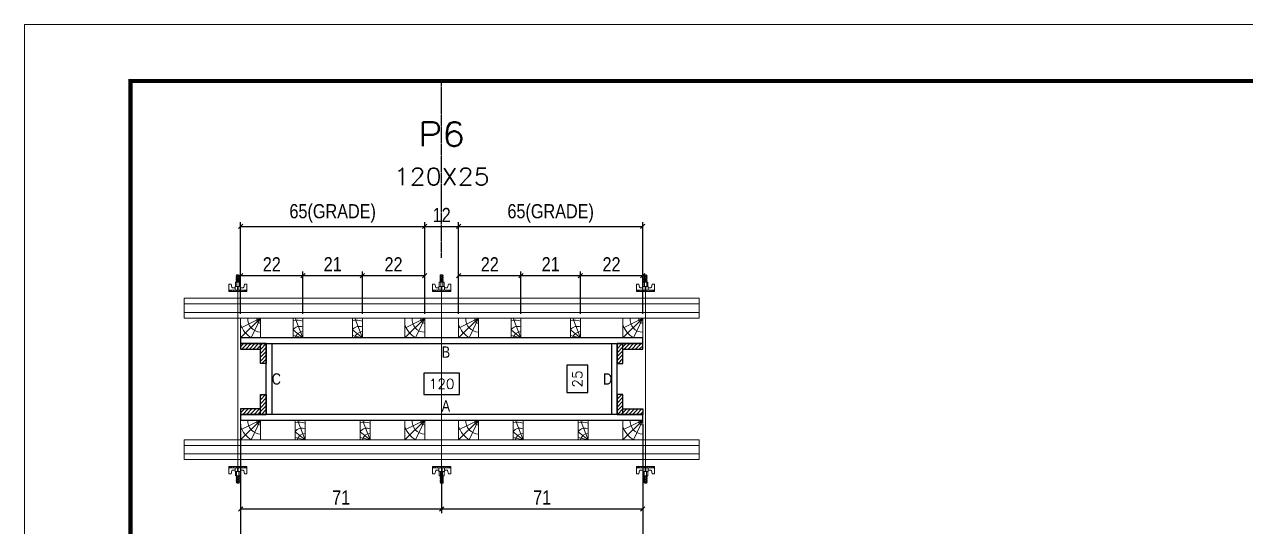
# Model space of a CAD drawing. Header units: millimetres. Extents: x 1945 to 8225, y 304 to 15137.
# Drawn here: x 3550 to 4412, y 12485 to 12840 of the extents above; entities that cross this region are included whole.
import ezdxf
from ezdxf.enums import TextEntityAlignment as Align

# ---------------------------------------------------------------- set-up
doc = ezdxf.new("R2010")
doc.units = ezdxf.units.MM
doc.linetypes.add('DASHED', pattern=[0.75, 0.5, -0.25])
doc.linetypes.add('HIDDEN', pattern=[0.375, 0.25, -0.125])
for name, color, linetype in [('COTA', 241, 'Continuous'), ('NOMENCLATURA', 7, 'Continuous'), ('Painéis', 200, 'Continuous'), ('PONTALETE', 7, 'Continuous'), ('SARRAFO', 251, 'Continuous'), ('Texto de Titulo', 7, 'Continuous'), ('Texto Qtd Sarr', 242, 'Continuous')]:
    doc.layers.add(name, color=color, linetype=linetype)
for name, color, linetype, lineweight in [('Folhas', 255, 'Continuous', 9), ('Hachura', 251, 'Continuous', 9), ('Madeira', 126, 'Continuous', 18), ('Perfil Metálico', 224, 'Continuous', 18), ('SARRAFO DE PRESSAO', 251, 'DASHED', 9), ('Texto Seção', 7, 'Continuous', 15)]:
    doc.layers.add(name, color=color, linetype=linetype, lineweight=lineweight)
doc.styles.add('COTA TECNICA 2X', font='techl___.ttf', dxfattribs={"height": 10})
doc.styles.add('ROMANS', font='romans.shx')
doc.styles.get("Standard").update_dxf_attribs({"font": 'arial.ttf'})
doc.dimstyles.new('cotax2', dxfattribs={"dimtxt": 10, "dimasz": 3, "dimexe": 3, "dimexo": 3, "dimgap": 3, "dimtad": 1, "dimdec": 1, "dimlfac": 0.5, "dimzin": 12, "dimdsep": 46, "dimtxsty": 'COTA TECNICA 2X', "dimblk1": 'OBLIQUE', "dimblk2": 'OBLIQUE', "dimsah": 1, "dimcen": 0.9, "dimclrd": 256, "dimclre": 256, "dimclrt": 256, "dimadec": 1, "dimazin": 3, "dimtfac": 1, "dimtdec": 1, "dimtmove": 2, "dimatfit": 3, "dimfxl": 1, "dimtolj": 1, "dimtzin": 12, "dimarcsym": 0})
doc.dimstyles.new('SECÇÃO 2', dxfattribs={"dimtxt": 7, "dimasz": 6, "dimexe": 0.18, "dimexo": 2, "dimgap": -4, "dimtad": 3, "dimdec": 1, "dimlfac": 0.5, "dimzin": 12, "dimdsep": 46, "dimtxsty": 'ROMANS', "dimblk": 'ARCHTICK', "dimcen": 0.09, "dimse1": 1, "dimse2": 1, "dimsd1": 1, "dimsd2": 1, "dimclrd": 180, "dimclre": 5, "dimclrt": 1, "dimadec": 0, "dimazin": 3, "dimtfac": 1, "dimtdec": 1, "dimtofl": 0, "dimtmove": 0, "dimatfit": 3, "dimldrblk": 'ARCHTICK', "dimfxl": 1, "dimtolj": 1, "dimtzin": 0, "dimarcsym": 0})
pattern_1 = [(46, (3804.5105, 12424.4742), (-1.370342, 1.323324), [])]

# ---------------------------------------------------------------- blocks, each defined once
blk = doc.blocks.new('9999999999')
at = {"layer": 'Folhas'}
blk.add_lwpolyline([(98138.98, 34190.21), (99623.98, 34190.21), (99623.98, 35240.21), (98138.98, 35240.21)], close=True, dxfattribs=at)
at = {"layer": 'Folhas', "color": 30, "const_width": 3}
blk.add_lwpolyline([(98213.98, 34230.21), (99583.98, 34230.21), (99583.98, 35200.21), (98213.98, 35200.21)], close=True, dxfattribs=at)
blk = doc.blocks.new('_Oblique')
at = {"color": 0, "linetype": 'ByBlock', "lineweight": -2}
blk.add_line((-0.5, -0.5), (0.5, 0.5), dxfattribs=at)
blk = doc.blocks.new('*D1659')
at = {"layer": 'COTA', "linetype": 'Continuous', "lineweight": -2, "ltscale": 30, "transparency": 16777216}
for p, q in [((3702.51, 12557.47), (3702.51, 12461.47)), ((3986.51, 12557.47), (3986.51, 12461.47)), ((3702.51, 12464.47), (3986.51, 12464.47))]:
    blk.add_line(p, q, dxfattribs=at)
at = {"layer": 'Defpoints', "color": 0, "linetype": 'Continuous', "ltscale": 30, "transparency": 16777216}
for p in [(3702.51, 12560.47), (3986.51, 12560.47), (3986.51, 12464.47)]:
    blk.add_point(p, dxfattribs=at)
at = {"layer": 'COTA', "linetype": 'Continuous', "lineweight": -2, "ltscale": 30, "transparency": 16777216, "xscale": 3, "yscale": 3, "zscale": 3, "rotation": 180}
blk.add_blockref('_Oblique', (3702.51, 12464.47), dxfattribs=at)
at = {"layer": 'COTA', "linetype": 'Continuous', "lineweight": -2, "ltscale": 30, "transparency": 16777216, "xscale": 3, "yscale": 3, "zscale": 3}
blk.add_blockref('_Oblique', (3986.51, 12464.47), dxfattribs=at)
at = {"layer": 'COTA', "linetype": 'Continuous', "ltscale": 30, "transparency": 16777216, "insert": (3844.51, 12472.55), "char_height": 10, "attachment_point": 5, "style": 'COTA TECNICA 2X'}
blk.add_mtext('\\A1;142', dxfattribs=at)
blk = doc.blocks.new('*D1660')
at = {"layer": 'COTA', "color": 180, "lineweight": -2, "transparency": 16777216}
for p, q in [((3857.01, 12593.47), (3832.01, 12593.47)), ((3832.01, 12593.47), (3832.01, 12578.47)), ((3857.01, 12578.47), (3857.01, 12593.47)), ((3832.01, 12578.47), (3857.01, 12578.47))]:
    blk.add_line(p, q, dxfattribs=at)
at = {"layer": 'Defpoints', "color": 0, "transparency": 16777216}
for p in [(3964.51, 12574.47), (3724.51, 12564.47), (3964.51, 12564.47)]:
    blk.add_point(p, dxfattribs=at)
at = {"layer": 'COTA', "color": 1, "transparency": 16777216, "insert": (3844.51, 12585.97), "char_height": 7, "attachment_point": 5, "style": 'ROMANS'}
blk.add_mtext('\\A1;120', dxfattribs=at)
blk = doc.blocks.new('_ArchTick')
at = {"color": 0, "linetype": 'ByBlock', "const_width": 0.15}
blk.add_lwpolyline([(-0.5, -0.5), (0.5, 0.5)], dxfattribs=at)
blk = doc.blocks.new('B1A.E')
at = {"layer": 'Madeira', "linetype": 'ByBlock', "ltscale": 0.05}
for p, q in [((0, 7), (0, 0)), ((0, 7), (0, 0)), ((7, 7), (7, 0)), ((7, 7), (7, 0))]:
    blk.add_line(p, q, dxfattribs=at)
at = {"layer": 'Madeira', "ltscale": 0.05}
for p, q in [((0, 7), (7, 7)), ((7, 7), (0, 0)), ((7, 7), (0, 3.5)), ((7, 7), (3.77, 0)), ((7, 0), (0, 0))]:
    blk.add_line(p, q, dxfattribs=at)
for centre, radius, start, end in [((7.54, 7), 7.87, 196.5528, 242.8845), ((7.08, 6.57), 4.53, 174.4861, 268.9531), ((7.09, 6.61), 1.41, 163.7819, 266.2825)]:
    blk.add_arc(centre, radius, start, end, dxfattribs=at)
blk = doc.blocks.new('B1A.D')
at = {"layer": 'COTA', "linetype": 'ByBlock'}
blk.add_blockref('B1A.E', (-7, 0), dxfattribs=at)
blk = doc.blocks.new('MEIO PONTALETE')
at = {"layer": 'Madeira'}
for q in [(2.71, 7), (3.5, 2.88), (3.5, 0.87)]:
    blk.add_line((0, 0), q, dxfattribs=at)
blk.add_lwpolyline([(0, 0), (3.5, 0), (3.5, 7), (0, 7)], close=True, dxfattribs=at)
for centre, radius, start, end in [((2.04, 0.06), 6.23, 76.4499, 109.0913), ((1.09, 0.9), 3.19, 40.9063, 109.9847), ((-0.21, -0.78), 3.09, 14.6322, 86.0383)]:
    blk.add_arc(centre, radius, start, end, dxfattribs=at)
blk = doc.blocks.new('BLOCK 2')
at = {"layer": 'PONTALETE', "color": 1, "xscale": -2, "yscale": 2, "zscale": 2}
blk.add_blockref('MEIO PONTALETE', (131231.05, 34113.97), dxfattribs=at)
blk = doc.blocks.new('A2')
at = {"layer": 'COTA', "linetype": 'ByBlock'}
blk.add_blockref('BLOCK 2', (-131205.24, -34118.58), dxfattribs=at)
blk = doc.blocks.new('B2A')
at = {"layer": 'COTA', "linetype": 'ByBlock', "xscale": 10, "yscale": 10, "zscale": 10}
blk.add_blockref('A2', (-188.1, 46), dxfattribs=at)
blk = doc.blocks.new('B2A.E')
at = {"layer": 'COTA', "linetype": 'ByBlock', "xscale": 0.05000874370170691, "yscale": 0.05000874370170691, "zscale": 0.05000874370170691}
blk.add_blockref('B2A', (0, 0), dxfattribs=at)
blk = doc.blocks.new('B1B.E')
at = {"layer": 'Madeira', "linetype": 'ByBlock', "ltscale": 0.05}
for p, q in [((0, 0), (0, -7)), ((0, 0), (0, -7)), ((7, 0), (7, -7)), ((7, 0), (7, -7))]:
    blk.add_line(p, q, dxfattribs=at)
at = {"layer": 'Madeira', "ltscale": 0.05}
for p, q in [((0, 0), (7, 0)), ((7, 0), (0, -7)), ((7, 0), (0, -3.5)), ((7, 0), (3.77, -7)), ((7, -7), (0, -7))]:
    blk.add_line(p, q, dxfattribs=at)
for centre, radius, start, end in [((7.08, -0.43), 4.53, 174.4861, 268.9531), ((7.09, -0.39), 1.41, 163.7819, 266.2825), ((7.54, 0), 7.87, 196.5528, 242.8845)]:
    blk.add_arc(centre, radius, start, end, dxfattribs=at)
blk = doc.blocks.new('B1B.D')
at = {"layer": 'Madeira', "linetype": 'ByBlock', "ltscale": 0.05}
for p, q in [((-7, 0), (-7, -7)), ((-7, 0), (-7, -7)), ((0, 0), (0, -7)), ((0, 0), (0, -7))]:
    blk.add_line(p, q, dxfattribs=at)
at = {"layer": 'Madeira', "ltscale": 0.05}
for p, q in [((-7, 0), (0, 0)), ((0, 0), (-7, -7)), ((0, 0), (-7, -3.5)), ((0, 0), (-3.23, -7)), ((0, -7), (-7, -7))]:
    blk.add_line(p, q, dxfattribs=at)
for centre, radius, start, end in [((0.54, 0), 7.87, 196.5528, 242.8845), ((0.08, -0.44), 4.53, 174.4861, 268.9531), ((0.09, -0.39), 1.41, 163.7819, 266.2825)]:
    blk.add_arc(centre, radius, start, end, dxfattribs=at)
blk = doc.blocks.new('*D1661')
at = {"layer": 'COTA', "linetype": 'Continuous', "lineweight": -2, "ltscale": 30, "transparency": 16777216}
for p, q in [((3702.51, 12640.27), (3702.51, 12700.27)), ((3832.51, 12640.27), (3832.51, 12700.27)), ((3702.51, 12697.27), (3832.51, 12697.27))]:
    blk.add_line(p, q, dxfattribs=at)
at = {"layer": 'Defpoints', "color": 0, "linetype": 'Continuous', "ltscale": 30, "transparency": 16777216}
for p in [(3832.51, 12697.27), (3702.51, 12637.27), (3832.51, 12637.27)]:
    blk.add_point(p, dxfattribs=at)
at = {"layer": 'COTA', "linetype": 'Continuous', "lineweight": -2, "ltscale": 30, "transparency": 16777216, "xscale": 3, "yscale": 3, "zscale": 3, "rotation": 180}
blk.add_blockref('_Oblique', (3702.51, 12697.27), dxfattribs=at)
at = {"layer": 'COTA', "linetype": 'Continuous', "lineweight": -2, "ltscale": 30, "transparency": 16777216, "xscale": 3, "yscale": 3, "zscale": 3}
blk.add_blockref('_Oblique', (3832.51, 12697.27), dxfattribs=at)
at = {"layer": 'COTA', "linetype": 'Continuous', "ltscale": 30, "transparency": 16777216, "insert": (3767.51, 12706.49), "char_height": 10, "attachment_point": 5, "style": 'COTA TECNICA 2X'}
blk.add_mtext('\\A1;65(GRADE)', dxfattribs=at)
blk = doc.blocks.new('B2B.E')
at = {"layer": 'COTA', "linetype": 'ByBlock'}
blk.add_blockref('B2A.E', (0, -7), dxfattribs=at)
blk = doc.blocks.new('*D1662')
at = {"layer": 'COTA', "linetype": 'Continuous', "lineweight": -2, "ltscale": 30, "transparency": 16777216}
for p, q in [((3702.51, 12635.47), (3702.51, 12665.47)), ((3746.51, 12635.47), (3746.51, 12665.47)), ((3702.51, 12662.47), (3746.51, 12662.47))]:
    blk.add_line(p, q, dxfattribs=at)
at = {"layer": 'Defpoints', "color": 0, "linetype": 'Continuous', "ltscale": 30, "transparency": 16777216}
for p in [(3746.51, 12662.47), (3702.51, 12632.47), (3746.51, 12632.47)]:
    blk.add_point(p, dxfattribs=at)
at = {"layer": 'COTA', "linetype": 'Continuous', "lineweight": -2, "ltscale": 30, "transparency": 16777216, "xscale": 3, "yscale": 3, "zscale": 3, "rotation": 180}
blk.add_blockref('_Oblique', (3702.51, 12662.47), dxfattribs=at)
at = {"layer": 'COTA', "linetype": 'Continuous', "lineweight": -2, "ltscale": 30, "transparency": 16777216, "xscale": 3, "yscale": 3, "zscale": 3}
blk.add_blockref('_Oblique', (3746.51, 12662.47), dxfattribs=at)
at = {"layer": 'COTA', "linetype": 'Continuous', "ltscale": 30, "transparency": 16777216, "insert": (3724.51, 12670.47), "char_height": 10, "attachment_point": 5, "style": 'COTA TECNICA 2X'}
blk.add_mtext('\\A1;22', dxfattribs=at)
blk = doc.blocks.new('*D1663')
at = {"layer": 'COTA', "linetype": 'Continuous', "lineweight": -2, "ltscale": 30, "transparency": 16777216}
for p, q in [((3746.51, 12635.47), (3746.51, 12665.47)), ((3788.51, 12635.47), (3788.51, 12665.47)), ((3746.51, 12662.47), (3788.51, 12662.47))]:
    blk.add_line(p, q, dxfattribs=at)
at = {"layer": 'Defpoints', "color": 0, "linetype": 'Continuous', "ltscale": 30, "transparency": 16777216}
for p in [(3788.51, 12662.47), (3746.51, 12632.47), (3788.51, 12632.47)]:
    blk.add_point(p, dxfattribs=at)
at = {"layer": 'COTA', "linetype": 'Continuous', "lineweight": -2, "ltscale": 30, "transparency": 16777216, "xscale": 3, "yscale": 3, "zscale": 3, "rotation": 180}
blk.add_blockref('_Oblique', (3746.51, 12662.47), dxfattribs=at)
at = {"layer": 'COTA', "linetype": 'Continuous', "lineweight": -2, "ltscale": 30, "transparency": 16777216, "xscale": 3, "yscale": 3, "zscale": 3}
blk.add_blockref('_Oblique', (3788.51, 12662.47), dxfattribs=at)
at = {"layer": 'COTA', "linetype": 'Continuous', "ltscale": 30, "transparency": 16777216, "insert": (3767.51, 12670.53), "char_height": 10, "attachment_point": 5, "style": 'COTA TECNICA 2X'}
blk.add_mtext('\\A1;21', dxfattribs=at)
blk = doc.blocks.new('*D1664')
at = {"layer": 'COTA', "linetype": 'Continuous', "lineweight": -2, "ltscale": 30, "transparency": 16777216}
for p, q in [((3788.51, 12635.47), (3788.51, 12665.47)), ((3832.51, 12635.47), (3832.51, 12665.47)), ((3788.51, 12662.47), (3832.51, 12662.47))]:
    blk.add_line(p, q, dxfattribs=at)
at = {"layer": 'Defpoints', "color": 0, "linetype": 'Continuous', "ltscale": 30, "transparency": 16777216}
for p in [(3832.51, 12662.47), (3788.51, 12632.47), (3832.51, 12632.47)]:
    blk.add_point(p, dxfattribs=at)
at = {"layer": 'COTA', "linetype": 'Continuous', "lineweight": -2, "ltscale": 30, "transparency": 16777216, "xscale": 3, "yscale": 3, "zscale": 3, "rotation": 180}
blk.add_blockref('_Oblique', (3788.51, 12662.47), dxfattribs=at)
at = {"layer": 'COTA', "linetype": 'Continuous', "lineweight": -2, "ltscale": 30, "transparency": 16777216, "xscale": 3, "yscale": 3, "zscale": 3}
blk.add_blockref('_Oblique', (3832.51, 12662.47), dxfattribs=at)
at = {"layer": 'COTA', "linetype": 'Continuous', "ltscale": 30, "transparency": 16777216, "insert": (3810.51, 12670.47), "char_height": 10, "attachment_point": 5, "style": 'COTA TECNICA 2X'}
blk.add_mtext('\\A1;22', dxfattribs=at)
blk = doc.blocks.new('*D1665')
at = {"layer": 'COTA', "linetype": 'Continuous', "lineweight": -2, "ltscale": 30, "transparency": 16777216}
for p, q in [((3832.51, 12640.27), (3832.51, 12700.27)), ((3856.51, 12640.27), (3856.51, 12700.27)), ((3832.51, 12697.27), (3856.51, 12697.27))]:
    blk.add_line(p, q, dxfattribs=at)
at = {"layer": 'Defpoints', "color": 0, "linetype": 'Continuous', "ltscale": 30, "transparency": 16777216}
for p in [(3856.51, 12697.27), (3832.51, 12637.27), (3856.51, 12637.27)]:
    blk.add_point(p, dxfattribs=at)
at = {"layer": 'COTA', "linetype": 'Continuous', "lineweight": -2, "ltscale": 30, "transparency": 16777216, "xscale": 3, "yscale": 3, "zscale": 3, "rotation": 180}
blk.add_blockref('_Oblique', (3832.51, 12697.27), dxfattribs=at)
at = {"layer": 'COTA', "linetype": 'Continuous', "lineweight": -2, "ltscale": 30, "transparency": 16777216, "xscale": 3, "yscale": 3, "zscale": 3}
blk.add_blockref('_Oblique', (3856.51, 12697.27), dxfattribs=at)
at = {"layer": 'COTA', "linetype": 'Continuous', "ltscale": 30, "transparency": 16777216, "insert": (3844.51, 12705.33), "char_height": 10, "attachment_point": 5, "style": 'COTA TECNICA 2X'}
blk.add_mtext('\\A1;12', dxfattribs=at)
blk = doc.blocks.new('*D1666')
at = {"layer": 'COTA', "linetype": 'Continuous', "lineweight": -2, "ltscale": 30, "transparency": 16777216}
for p, q in [((3856.51, 12640.27), (3856.51, 12700.27)), ((3986.51, 12640.27), (3986.51, 12700.27)), ((3856.51, 12697.27), (3986.51, 12697.27))]:
    blk.add_line(p, q, dxfattribs=at)
at = {"layer": 'Defpoints', "color": 0, "linetype": 'Continuous', "ltscale": 30, "transparency": 16777216}
for p in [(3986.51, 12697.27), (3856.51, 12637.27), (3986.51, 12637.27)]:
    blk.add_point(p, dxfattribs=at)
at = {"layer": 'COTA', "linetype": 'Continuous', "lineweight": -2, "ltscale": 30, "transparency": 16777216, "xscale": 3, "yscale": 3, "zscale": 3, "rotation": 180}
blk.add_blockref('_Oblique', (3856.51, 12697.27), dxfattribs=at)
at = {"layer": 'COTA', "linetype": 'Continuous', "lineweight": -2, "ltscale": 30, "transparency": 16777216, "xscale": 3, "yscale": 3, "zscale": 3}
blk.add_blockref('_Oblique', (3986.51, 12697.27), dxfattribs=at)
at = {"layer": 'COTA', "linetype": 'Continuous', "ltscale": 30, "transparency": 16777216, "insert": (3921.51, 12706.49), "char_height": 10, "attachment_point": 5, "style": 'COTA TECNICA 2X'}
blk.add_mtext('\\A1;65(GRADE)', dxfattribs=at)
blk = doc.blocks.new('*D1667')
at = {"layer": 'COTA', "linetype": 'Continuous', "lineweight": -2, "ltscale": 30, "transparency": 16777216}
for p, q in [((3856.51, 12635.47), (3856.51, 12665.47)), ((3900.51, 12635.47), (3900.51, 12665.47)), ((3856.51, 12662.47), (3900.51, 12662.47))]:
    blk.add_line(p, q, dxfattribs=at)
at = {"layer": 'Defpoints', "color": 0, "linetype": 'Continuous', "ltscale": 30, "transparency": 16777216}
for p in [(3900.51, 12662.47), (3856.51, 12632.47), (3900.51, 12632.47)]:
    blk.add_point(p, dxfattribs=at)
at = {"layer": 'COTA', "linetype": 'Continuous', "lineweight": -2, "ltscale": 30, "transparency": 16777216, "xscale": 3, "yscale": 3, "zscale": 3, "rotation": 180}
blk.add_blockref('_Oblique', (3856.51, 12662.47), dxfattribs=at)
at = {"layer": 'COTA', "linetype": 'Continuous', "lineweight": -2, "ltscale": 30, "transparency": 16777216, "xscale": 3, "yscale": 3, "zscale": 3}
blk.add_blockref('_Oblique', (3900.51, 12662.47), dxfattribs=at)
at = {"layer": 'COTA', "linetype": 'Continuous', "ltscale": 30, "transparency": 16777216, "insert": (3878.51, 12670.47), "char_height": 10, "attachment_point": 5, "style": 'COTA TECNICA 2X'}
blk.add_mtext('\\A1;22', dxfattribs=at)
blk = doc.blocks.new('*D1668')
at = {"layer": 'COTA', "linetype": 'Continuous', "lineweight": -2, "ltscale": 30, "transparency": 16777216}
for p, q in [((3900.51, 12635.47), (3900.51, 12665.47)), ((3942.51, 12635.47), (3942.51, 12665.47)), ((3900.51, 12662.47), (3942.51, 12662.47))]:
    blk.add_line(p, q, dxfattribs=at)
at = {"layer": 'Defpoints', "color": 0, "linetype": 'Continuous', "ltscale": 30, "transparency": 16777216}
for p in [(3942.51, 12662.47), (3900.51, 12632.47), (3942.51, 12632.47)]:
    blk.add_point(p, dxfattribs=at)
at = {"layer": 'COTA', "linetype": 'Continuous', "lineweight": -2, "ltscale": 30, "transparency": 16777216, "xscale": 3, "yscale": 3, "zscale": 3, "rotation": 180}
blk.add_blockref('_Oblique', (3900.51, 12662.47), dxfattribs=at)
at = {"layer": 'COTA', "linetype": 'Continuous', "lineweight": -2, "ltscale": 30, "transparency": 16777216, "xscale": 3, "yscale": 3, "zscale": 3}
blk.add_blockref('_Oblique', (3942.51, 12662.47), dxfattribs=at)
at = {"layer": 'COTA', "linetype": 'Continuous', "ltscale": 30, "transparency": 16777216, "insert": (3921.51, 12670.53), "char_height": 10, "attachment_point": 5, "style": 'COTA TECNICA 2X'}
blk.add_mtext('\\A1;21', dxfattribs=at)
blk = doc.blocks.new('*D1669')
at = {"layer": 'COTA', "linetype": 'Continuous', "lineweight": -2, "ltscale": 30, "transparency": 16777216}
for p, q in [((3942.51, 12635.47), (3942.51, 12665.47)), ((3986.51, 12635.47), (3986.51, 12665.47)), ((3942.51, 12662.47), (3986.51, 12662.47))]:
    blk.add_line(p, q, dxfattribs=at)
at = {"layer": 'Defpoints', "color": 0, "linetype": 'Continuous', "ltscale": 30, "transparency": 16777216}
for p in [(3986.51, 12662.47), (3942.51, 12632.47), (3986.51, 12632.47)]:
    blk.add_point(p, dxfattribs=at)
at = {"layer": 'COTA', "linetype": 'Continuous', "lineweight": -2, "ltscale": 30, "transparency": 16777216, "xscale": 3, "yscale": 3, "zscale": 3, "rotation": 180}
blk.add_blockref('_Oblique', (3942.51, 12662.47), dxfattribs=at)
at = {"layer": 'COTA', "linetype": 'Continuous', "lineweight": -2, "ltscale": 30, "transparency": 16777216, "xscale": 3, "yscale": 3, "zscale": 3}
blk.add_blockref('_Oblique', (3986.51, 12662.47), dxfattribs=at)
at = {"layer": 'COTA', "linetype": 'Continuous', "ltscale": 30, "transparency": 16777216, "insert": (3964.51, 12670.47), "char_height": 10, "attachment_point": 5, "style": 'COTA TECNICA 2X'}
blk.add_mtext('\\A1;22', dxfattribs=at)
blk = doc.blocks.new('C')
at = {"layer": 'Hachura', "color": 0}
for p, q in [((0, 3.22), (0, -3.22)), ((0.45, 3.22), (0, 3.22)), ((0.46, 3.16), (0, 3.16)), ((0.46, 3.05), (0, 3.05)), ((0.46, 2.88), (0, 2.88)), ((0, 2.75), (0, -1.16)), ((0.46, 2.65), (0, 2.65)), ((0.46, 2.23), (0, 2.23)), ((0.46, 1.51), (0, 1.51)), ((0.39, 0.49), (0.17, 0.49)), ((0.45, -3.23), (0.45, 3.22)), ((0.45, 3.22), (2.58, 3.22)), ((1.74, 0.97), (0.45, 0.97)), ((1.45, 0.1), (0.45, 0.1)), ((1.35, 1.94), (1.35, 0.96)), ((2.58, 2.39), (1.47, 2.09)), ((1.74, -0.97), (1.74, 0.97)), ((1.74, 0.97), (1.74, 0.84)), ((1.74, 0.97), (1.74, 0.84)), ((1.74, 0.84), (3.35, 0.84)), ((3.35, 0.45), (1.74, 0.45)), ((2.58, 3.22), (2.58, 2.39)), ((3.32, 0.84), (3.32, -0.84)), ((3.35, 0.84), (3.35, -0.84)), ((3.68, 0.45), (3.35, 0.45)), ((3.84, -0.52), (3.35, 0.45)), ((3.35, 0.06), (3.67, -0.57)), ((3.68, 0.45), (4.16, -0.52)), ((3.72, 0.5), (4.25, -0.57)), ((4.37, -0.55), (3.83, 0.53)), ((4.15, 0.45), (3.93, 0.45)), ((4.42, -0.52), (3.93, 0.45)), ((4.15, 0.45), (4.26, 0.45)), ((4.26, 0.45), (4.74, -0.52)), ((4.3, 0.5), (4.83, -0.57)), ((4.95, -0.55), (4.41, 0.53)), ((4.51, 0.45), (4.84, 0.45)), ((5, -0.52), (4.51, 0.45)), ((4.84, 0.45), (5.32, -0.52)), ((4.88, 0.5), (5.41, -0.57)), ((5.53, -0.55), (4.99, 0.53)), ((5.58, -0.52), (5.09, 0.45)), ((5.42, 0.45), (5.09, 0.45)), ((5.58, -0.52), (5.09, 0.45)), ((5.42, 0.45), (5.74, -0.19)), ((5.46, 0.5), (5.74, -0.07)), ((5.74, 0.19), (5.57, 0.53)), ((5.74, 0.32), (5.68, 0.45)), ((5.68, 0.45), (5.74, 0.45)), ((5.74, 0.45), (5.9, 0.29)), ((5.74, 0.45), (5.74, -0.52)), ((5.9, -0.36), (5.9, 0.29)), ((0.45, 0), (0, 0)), ((0.46, -1.52), (0, -1.52)), ((0.46, -2.23), (0, -2.23)), ((0.46, -2.65), (0, -2.65)), ((0.46, -2.88), (0, -2.88)), ((0.46, -3.05), (0, -3.05)), ((0.46, -3.16), (0, -3.16)), ((0, -3.22), (2.57, -3.22)), ((0.08, -0.48), (0.29, -0.48)), ((0.29, -0.48), (0.4, -0.48)), ((0.45, 0), (0.45, -0.97)), ((0.45, -0.16), (1.45, -0.16)), ((0.45, -0.65), (0.45, -0.32)), ((0.45, -3.23), (0.45, -0.65)), ((0.45, -0.97), (1.74, -0.97)), ((1.35, -1.94), (1.35, -0.97)), ((2.58, -2.39), (1.47, -2.1)), ((3.35, -0.32), (1.74, -0.32)), ((3.35, -0.84), (1.74, -0.84)), ((2.58, -3.23), (2.58, -2.39)), ((3.35, -0.07), (3.58, -0.52)), ((3.35, -0.52), (3.58, -0.52)), ((3.84, -0.52), (4.16, -0.52)), ((4.42, -0.52), (4.74, -0.52)), ((4.63, -0.52), (4.74, -0.52)), ((5, -0.52), (5.32, -0.52)), ((5.58, -0.52), (5.74, -0.52)), ((5.74, -0.52), (5.9, -0.36)), ((5.74, -0.52), (5.74, -0.52))]:
    blk.add_line(p, q, dxfattribs=at)
for centre, radius, start, end in [((1.52, 1.94), 0.161, 104.7436, 180), ((1.44, -0.03), 0.129, 272.695, 87.305), ((3.81, 0.39), 0.143, 25.5688, 154.4312), ((4.39, 0.39), 0.143, 25.5688, 154.4312), ((4.97, 0.39), 0.143, 25.5688, 154.4312), ((5.55, 0.39), 0.143, 25.5688, 154.4312), ((0.17, -0.37), 0.174, 221.744, 317.8592), ((1.52, -1.94), 0.161, 180, 255.2564), ((3.71, -0.4), 0.174, 222.1408, 318.256), ((4.29, -0.4), 0.174, 222.1408, 318.256), ((4.87, -0.4), 0.174, 222.1408, 318.256), ((5.45, -0.4), 0.174, 222.1408, 318.256), ((5.61, -0.4), 0.174, 317.8592, 318.256)]:
    blk.add_arc(centre, radius, start, end, dxfattribs=at)
blk = doc.blocks.new('PAR.CIM')
at = {"layer": 'Hachura', "linetype": 'Continuous', "xscale": -1, "rotation": 270}
blk.add_blockref('C', (0, 0), dxfattribs=at)
blk = doc.blocks.new('PAR.BAI')
at = {"layer": 'Hachura', "linetype": 'Continuous', "xscale": -1, "rotation": 90}
blk.add_blockref('C', (0, 0), dxfattribs=at)
blk = doc.blocks.new('*D1670')
at = {"layer": 'COTA', "linetype": 'Continuous', "lineweight": -2, "ltscale": 30, "transparency": 16777216}
for p, q in [((3702.51, 12543.47), (3702.51, 12494.67)), ((3844.51, 12524.67), (3844.51, 12494.67)), ((3702.51, 12497.67), (3844.51, 12497.67))]:
    blk.add_line(p, q, dxfattribs=at)
at = {"layer": 'Defpoints', "color": 0, "linetype": 'Continuous', "ltscale": 30, "transparency": 16777216}
for p in [(3702.51, 12546.47), (3844.51, 12527.67), (3844.51, 12497.67)]:
    blk.add_point(p, dxfattribs=at)
at = {"layer": 'COTA', "linetype": 'Continuous', "lineweight": -2, "ltscale": 30, "transparency": 16777216, "xscale": 3, "yscale": 3, "zscale": 3, "rotation": 180}
blk.add_blockref('_Oblique', (3702.51, 12497.67), dxfattribs=at)
at = {"layer": 'COTA', "linetype": 'Continuous', "lineweight": -2, "ltscale": 30, "transparency": 16777216, "xscale": 3, "yscale": 3, "zscale": 3}
blk.add_blockref('_Oblique', (3844.51, 12497.67), dxfattribs=at)
at = {"layer": 'COTA', "linetype": 'Continuous', "ltscale": 30, "transparency": 16777216, "insert": (3773.51, 12505.75), "char_height": 10, "attachment_point": 5, "style": 'COTA TECNICA 2X'}
blk.add_mtext('\\A1;71', dxfattribs=at)
blk = doc.blocks.new('*D1671')
at = {"layer": 'COTA', "linetype": 'Continuous', "lineweight": -2, "ltscale": 30, "transparency": 16777216}
for p, q in [((3986.51, 12543.47), (3986.51, 12494.67)), ((3844.51, 12524.67), (3844.51, 12494.67)), ((3844.51, 12497.67), (3986.51, 12497.67))]:
    blk.add_line(p, q, dxfattribs=at)
at = {"layer": 'Defpoints', "color": 0, "linetype": 'Continuous', "ltscale": 30, "transparency": 16777216}
for p in [(3986.51, 12546.47), (3844.51, 12527.67), (3986.51, 12497.67)]:
    blk.add_point(p, dxfattribs=at)
at = {"layer": 'COTA', "linetype": 'Continuous', "lineweight": -2, "ltscale": 30, "transparency": 16777216, "xscale": 3, "yscale": 3, "zscale": 3, "rotation": 180}
blk.add_blockref('_Oblique', (3844.51, 12497.67), dxfattribs=at)
at = {"layer": 'COTA', "linetype": 'Continuous', "lineweight": -2, "ltscale": 30, "transparency": 16777216, "xscale": 3, "yscale": 3, "zscale": 3}
blk.add_blockref('_Oblique', (3986.51, 12497.67), dxfattribs=at)
at = {"layer": 'COTA', "linetype": 'Continuous', "ltscale": 30, "transparency": 16777216, "insert": (3915.51, 12505.75), "char_height": 10, "attachment_point": 5, "style": 'COTA TECNICA 2X'}
blk.add_mtext('\\A1;71', dxfattribs=at)
blk = doc.blocks.new('*D1274')
at = {"layer": 'COTA', "color": 180, "lineweight": -2, "transparency": 16777216}
for p, q in [((3947.88, 12599.14), (3932.88, 12599.14)), ((3932.88, 12599.14), (3932.88, 12579.81)), ((3947.88, 12579.81), (3947.88, 12599.14)), ((3932.88, 12579.81), (3947.88, 12579.81))]:
    blk.add_line(p, q, dxfattribs=at)
at = {"layer": 'Defpoints', "color": 0, "transparency": 16777216}
for p in [(3951.88, 12614.47), (3964.51, 12614.47), (3964.51, 12564.47)]:
    blk.add_point(p, dxfattribs=at)
at = {"layer": 'COTA', "color": 1, "transparency": 16777216, "insert": (3940.38, 12589.47), "char_height": 7, "attachment_point": 5, "rotation": 90, "style": 'ROMANS'}
blk.add_mtext('\\A1;25', dxfattribs=at)
blk = doc.blocks.new('titulo1')
at = {"layer": 'Defpoints', "color": 252, "linetype": 'HIDDEN', "ltscale": 2}
blk.add_line((0, 0), (0, 125), dxfattribs=at)
at = {"layer": 'Defpoints', "style": 'ROMANS', "oblique": 15}
blk.add_attdef('FOLHA', text='', height=10, dxfattribs=at).set_placement((0, 15.58), align=Align.MIDDLE_CENTER)
at = {"layer": 'Texto Qtd Sarr', "color": 3, "style": 'ROMANS', "oblique": 15}
for tag, height, p in [('TITULO', 17, (0, 71.45)), ('SEÇÃO', 12, (0, 41.55))]:
    blk.add_attdef(tag, text='', height=height, dxfattribs=at).set_placement(p, align=Align.MIDDLE_CENTER)

msp = doc.modelspace()

# ---------------------------------------------------------------- hatches: boundary and pattern name
at = {"layer": 'SARRAFO', "linetype": 'Continuous', "ltscale": 30}
h = msp.add_hatch(dxfattribs=at)
h.set_pattern_fill('ANSI31', color=256, scale=0.6, angle=1)
h.set_pattern_definition(pattern_1)
h.paths.add_polyline_path([(3716.51, 12614.47), (3702.51, 12614.47), (3702.51, 12610.47), (3716.51, 12610.47)])
h = msp.add_hatch(dxfattribs=at)
h.set_pattern_fill('ANSI31', color=256, scale=0.6, angle=1)
h.set_pattern_definition(pattern_1)
h.paths.add_polyline_path([(3720.51, 12614.47), (3716.51, 12614.47), (3716.51, 12600.47), (3720.51, 12600.47)])
h = msp.add_hatch(dxfattribs=at)
h.set_pattern_fill('ANSI31', color=256, scale=0.6, angle=1)
h.set_pattern_definition(pattern_1)
h.paths.add_polyline_path([(3972.51, 12614.47), (3968.51, 12614.47), (3968.51, 12600.47), (3972.51, 12600.47)])
h = msp.add_hatch(dxfattribs=at)
h.set_pattern_fill('ANSI31', color=256, scale=0.6, angle=1)
h.set_pattern_definition(pattern_1)
h.paths.add_polyline_path([(3986.51, 12614.47), (3972.51, 12614.47), (3972.51, 12610.47), (3986.51, 12610.47)])
h = msp.add_hatch(dxfattribs=at)
h.set_pattern_fill('ANSI31', color=256, scale=0.6, angle=1)
h.set_pattern_definition(pattern_1)
h.paths.add_polyline_path([(3720.51, 12578.47), (3716.51, 12578.47), (3716.51, 12564.47), (3720.51, 12564.47)])
h = msp.add_hatch(dxfattribs=at)
h.set_pattern_fill('ANSI31', color=256, scale=0.6, angle=1)
h.set_pattern_definition(pattern_1)
h.paths.add_polyline_path([(3972.51, 12578.47), (3968.51, 12578.47), (3968.51, 12564.47), (3972.51, 12564.47)])
h = msp.add_hatch(dxfattribs=at)
h.set_pattern_fill('ANSI31', color=256, scale=0.6, angle=1)
h.set_pattern_definition(pattern_1)
h.paths.add_polyline_path([(3716.51, 12568.47), (3702.51, 12568.47), (3702.51, 12564.47), (3716.51, 12564.47)])
h = msp.add_hatch(dxfattribs=at)
h.set_pattern_fill('ANSI31', color=256, scale=0.6, angle=1)
h.set_pattern_definition(pattern_1)
h.paths.add_polyline_path([(3986.51, 12568.47), (3972.51, 12568.47), (3972.51, 12564.47), (3986.51, 12564.47)])

# ---------------------------------------------------------------- linework, layer by layer
at = {"layer": 'Hachura', "linetype": 'Continuous', "ltscale": 30}
for points in [[(3700.51, 12527.67), (3700.51, 12651.27)], [(3844.51, 12651.27), (3844.51, 12527.67)], [(3988.51, 12527.67), (3988.51, 12651.27)]]:
    msp.add_lwpolyline(points, dxfattribs=at)
at = {"layer": 'Painéis', "linetype": 'Continuous', "ltscale": 30}
for points in [[(3702.51, 12614.47), (3986.51, 12614.47), (3986.51, 12618.47), (3702.51, 12618.47)], [(3702.51, 12560.47), (3986.51, 12560.47), (3986.51, 12564.47), (3702.51, 12564.47)]]:
    msp.add_lwpolyline(points, close=True, dxfattribs=at)
for points in [[(3720.51, 12564.47), (3720.51, 12614.47)], [(3724.51, 12614.47), (3724.51, 12564.47)], [(3964.51, 12614.47), (3964.51, 12564.47)], [(3968.51, 12564.47), (3968.51, 12614.47)]]:
    msp.add_lwpolyline(points, dxfattribs=at)
at = {"layer": 'Perfil Metálico', "linetype": 'Continuous', "ltscale": 30}
for points in [[(3662.51, 12632.47), (4026.51, 12632.47), (4026.51, 12646.47), (3662.51, 12646.47)], [(3662.51, 12546.47), (4026.51, 12546.47), (4026.51, 12532.47), (3662.51, 12532.47)]]:
    msp.add_lwpolyline(points, close=True, dxfattribs=at)
for points in [[(4026.51, 12642.47), (3662.51, 12642.47)], [(3662.51, 12636.47), (4026.51, 12636.47)], [(3662.51, 12542.47), (4026.51, 12542.47)], [(4026.51, 12536.47), (3662.51, 12536.47)]]:
    msp.add_lwpolyline(points, dxfattribs=at)
at = {"layer": 'SARRAFO', "linetype": 'Continuous', "ltscale": 30}
msp.add_line((3968.51, 12564.47), (3986.51, 12564.47), dxfattribs=at)
for points in [[(3720.51, 12614.47), (3702.51, 12614.47), (3702.51, 12610.47), (3716.51, 12610.47)], [(3720.51, 12614.47), (3720.51, 12600.47), (3716.51, 12600.47), (3716.51, 12614.47)], [(3986.51, 12614.47), (3968.51, 12614.47), (3968.51, 12600.47), (3972.51, 12600.47), (3972.51, 12614.47)], [(3972.51, 12610.47), (3986.51, 12610.47), (3986.51, 12614.47)], [(3716.51, 12564.47), (3716.51, 12578.47), (3720.51, 12578.47), (3720.51, 12564.47)], [(3972.51, 12564.47), (3972.51, 12578.47), (3968.51, 12578.47), (3968.51, 12564.47)], [(3716.51, 12568.47), (3702.51, 12568.47), (3702.51, 12564.47), (3720.51, 12564.47)], [(3972.51, 12568.47), (3986.51, 12568.47), (3986.51, 12564.47)]]:
    msp.add_lwpolyline(points, dxfattribs=at)

# ---------------------------------------------------------------- block references
at = {"layer": 'Hachura', "linetype": 'Continuous', "ltscale": 30, "xscale": 2, "yscale": 2, "zscale": 2}
for name, p in [('PAR.CIM', (3700.51, 12651.27)), ('PAR.CIM', (3844.51, 12651.27)), ('PAR.CIM', (3988.51, 12651.27)), ('PAR.BAI', (3700.51, 12527.67)), ('PAR.BAI', (3844.51, 12527.67)), ('PAR.BAI', (3988.51, 12527.67))]:
    msp.add_blockref(name, p, dxfattribs=at)
at = {"layer": 'Madeira', "linetype": 'Continuous', "ltscale": 30, "xscale": 2, "yscale": 2, "zscale": 2}
for name, p in [('B1B.E', (3702.51, 12632.47)), ('B2B.E', (3739.51, 12632.47)), ('B2B.E', (3781.51, 12632.47)), ('B1B.D', (3832.51, 12632.47)), ('B1B.E', (3856.51, 12632.47)), ('B2B.E', (3893.51, 12632.47)), ('B2B.E', (3935.51, 12632.47)), ('B1B.D', (3986.51, 12632.47)), ('B1A.E', (3702.51, 12546.47)), ('B2A.E', (3741.01, 12546.47)), ('B2A.E', (3787.01, 12546.47)), ('B1A.D', (3832.51, 12546.47)), ('B1A.E', (3856.51, 12546.47)), ('B2A.E', (3895.01, 12546.47)), ('B2A.E', (3941.01, 12546.47)), ('B1A.D', (3986.51, 12546.47))]:
    msp.add_blockref(name, p, dxfattribs=at)
at = {"layer": 'SARRAFO DE PRESSAO', "color": 6, "linetype": 'ByBlock'}
msp.add_blockref('9999999999', (-94589.22, -22400.25), dxfattribs=at)
at = {"layer": 'Texto Seção'}
ref = msp.add_blockref('titulo1', (3844.51, 12674.96), dxfattribs=at)
ref.add_attrib('TITULO', 'P6', dxfattribs={"layer": 'Texto de Titulo', "color": 7, "height": 17, "style": 'ROMANS', "width": 1.1}).set_placement((3844.51, 12762.46), align=Align.MIDDLE_CENTER)
ref.add_attrib('SEÇÃO', '120X25', dxfattribs={"layer": 'Texto de Titulo', "color": 7, "height": 12, "style": 'ROMANS', "width": 1.1}).set_placement((3844.51, 12732.46), align=Align.MIDDLE_CENTER)

# ---------------------------------------------------------------- texts
at = {"layer": 'NOMENCLATURA', "linetype": 'Continuous', "ltscale": 30, "width": 0.8}
for s, p in [('B', (3844.51, 12604.47)), ('C', (3724.51, 12585.47)), ('D', (3958.51, 12585.47)), ('A', (3844.51, 12566.47))]:
    msp.add_text(s, height=8, dxfattribs=at).set_placement(p)

# ---------------------------------------------------------------- dimensions: what is measured, and where the dimension line sits
at = {"layer": 'COTA', "linetype": 'Continuous', "ltscale": 30}
for base, p1, p2, picture, middle in [((3832.51, 12697.27), (3702.51, 12637.27), (3832.51, 12637.27), '*D1661', (3767.51, 12706.49)), ((3986.51, 12697.27), (3856.51, 12637.27), (3986.51, 12637.27), '*D1666', (3921.51, 12706.49))]:
    dim = msp.add_linear_dim(base=base, p1=p1, p2=p2, text='<>(GRADE)', dimstyle='cotax2', dxfattribs=at)
    dim.commit()
    dim.dimension.update_dxf_attribs({"geometry": picture, "text_midpoint": middle})
for base, p1, p2, picture, middle in [((3856.51, 12697.27), (3832.51, 12637.27), (3856.51, 12637.27), '*D1665', (3844.51, 12705.33)), ((3746.51, 12662.47), (3702.51, 12632.47), (3746.51, 12632.47), '*D1662', (3724.51, 12670.47)), ((3788.51, 12662.47), (3746.51, 12632.47), (3788.51, 12632.47), '*D1663', (3767.51, 12670.53)), ((3832.51, 12662.47), (3788.51, 12632.47), (3832.51, 12632.47), '*D1664', (3810.51, 12670.47)), ((3900.51, 12662.47), (3856.51, 12632.47), (3900.51, 12632.47), '*D1667', (3878.51, 12670.47)), ((3942.51, 12662.47), (3900.51, 12632.47), (3942.51, 12632.47), '*D1668', (3921.51, 12670.53)), ((3986.51, 12662.47), (3942.51, 12632.47), (3986.51, 12632.47), '*D1669', (3964.51, 12670.47)), ((3986.51, 12464.47), (3702.51, 12560.47), (3986.51, 12560.47), '*D1659', (3844.51, 12472.55)), ((3844.51, 12497.67), (3702.51, 12546.47), (3844.51, 12527.67), '*D1670', (3773.51, 12505.75)), ((3986.51, 12497.67), (3844.51, 12527.67), (3986.51, 12546.47), '*D1671', (3915.51, 12505.75))]:
    dim = msp.add_linear_dim(base=base, p1=p1, p2=p2, dimstyle='cotax2', dxfattribs=at)
    dim.commit()
    dim.dimension.update_dxf_attribs({"geometry": picture, "text_midpoint": middle})
at = {"layer": 'COTA'}
dim = msp.add_linear_dim(base=(3951.88, 12614.47), p1=(3964.51, 12564.47), p2=(3964.51, 12614.47), angle=90, dimstyle='SECÇÃO 2', dxfattribs=at)
dim.commit()
dim.dimension.update_dxf_attribs({"geometry": '*D1274', "text_midpoint": (3940.38, 12589.47)})
dim = msp.add_linear_dim(base=(3964.51, 12574.47), p1=(3724.51, 12564.47), p2=(3964.51, 12564.47), dimstyle='SECÇÃO 2', dxfattribs=at)
dim.commit()
dim.dimension.update_dxf_attribs({"geometry": '*D1660', "text_midpoint": (3844.51, 12585.97)})

doc.saveas('drawing.dxf')
